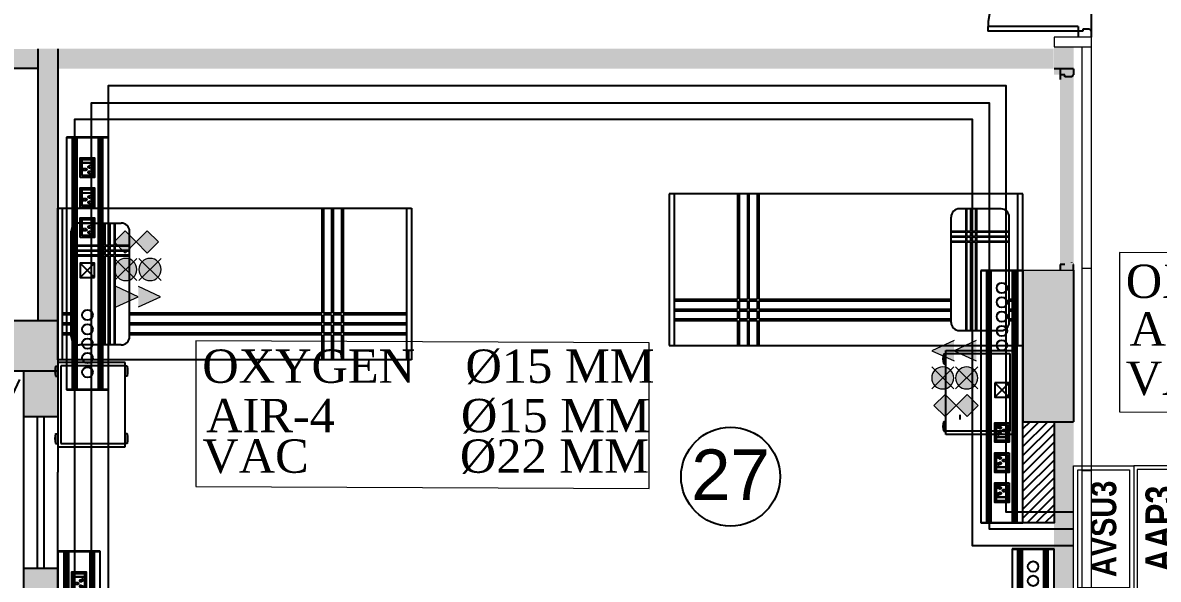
# Model space of a CAD drawing. Header units: metres. Extents: x 11749222 to 11901021, y -3863762 to -3708780.
# Drawn here: x 11789556 to 11796296, y -3795928 to -3792621 of the extents above; entities that cross this region are included whole.
import ezdxf
from ezdxf.enums import TextEntityAlignment as Align

# ---------------------------------------------------------------- set-up
doc = ezdxf.new("R2010")
doc.units = ezdxf.units.M
doc.header["$MEASUREMENT"] = 0
doc.linetypes.add('DASHED2', pattern=[0.375, 0.25, -0.125])
doc.layers.get('0').update_dxf_attribs({"color": 251, "linetype": 'CONTINUOUS'})
for name, color, linetype, lineweight in [('0.0', 251, 'CONTINUOUS', 0), ('MEDI AIR-4', 6, 'CONTINUOUS', 25), ('MEDI O2', 3, 'CONTINUOUS', 25), ('MEDI VAC', 1, 'CONTINUOUS', 25), ('MGPS', 123, 'CONTINUOUS', 13), ('WALL PANEL', 7, 'CONTINUOUS', 15)]:
    doc.layers.add(name, color=color, linetype=linetype, lineweight=lineweight)
for name, color, linetype in [('HATCH', 251, 'CONTINUOUS'), ('HS', 251, 'CONTINUOUS'), ('MEDI AAP', 206, 'CONTINUOUS'), ('MEDI VB', 156, 'CONTINUOUS')]:
    doc.layers.add(name, color=color, linetype=linetype)
doc.styles.add('Scale M 75', font='times.ttf', dxfattribs={"height": 125})
doc.styles.get("Standard").update_dxf_attribs({"font": 'arial.ttf'})
doc.styles.add('STYLE1', font='ARIALNB.TTF')

# ---------------------------------------------------------------- blocks, each defined once
blk = doc.blocks.new('A$C256F265E')
at = {"layer": 'MEDI AAP', "color": 165, "lineweight": 15, "ltscale": 0.8, "true_color": 0x5e67af, "elevation": 381.1}
blk.add_lwpolyline([(0, 0), (750, 0), (750, 308.6), (0, 308.6), (0, 0)], dxfattribs=at)
blk.add_lwpolyline([(728.7, 287.3), (21.3, 287.3), (21.3, 21.3), (728.7, 21.3)], close=True, dxfattribs=at)
at = {"layer": 'MEDI VB', "color": 5, "lineweight": 15, "ltscale": 0.8, "elevation": 381.1}
for points in [[(750, 308.6), (0, 308.6), (0, 665.8), (750, 665.8)], [(725.3, 333.3), (24.7, 333.3), (24.7, 641.1), (725.3, 641.1)]]:
    blk.add_lwpolyline(points, close=True, dxfattribs=at)
at = {"layer": 'MEDI AAP', "color": 165, "lineweight": 15, "true_color": 0x5e67af, "style": 'STYLE1'}
blk.add_text('AAP3', height=168.51, rotation=0, dxfattribs=at).set_placement((375, 154.3, 381.1), align=Align.MIDDLE_CENTER)
at = {"layer": 'MEDI VB', "color": 5, "lineweight": 15, "ltscale": 0.8, "style": 'STYLE1'}
blk.add_text('AVSU3', height=150, rotation=0, dxfattribs=at).set_placement((375, 487.2, 381.1), align=Align.MIDDLE_CENTER)
blk = doc.blocks.new('A$C04586E02')
at = {"layer": 'MEDI AIR-4', "lineweight": 15}
h = blk.add_hatch(color=256, dxfattribs=at)
h.dxf.hatch_style = 1
h.paths.add_polyline_path([(2946, 1220), (1726, 0), (2946, -1220, 0.1989124), (3451, 0, 0.1989124)])
h.paths.add_polyline_path([(1726, 0), (505, -1220, 0.4142136), (2946, -1220)])
h.paths.add_polyline_path([(505, 1220, 0.1989124), (0, 0, 0.1989124), (505, -1220), (1726, 0)])
h.paths.add_polyline_path([(2946, 1220, 0.4142136), (505, 1220), (1726, 0)])
for p, q in [((0, 1726), (3451, -1726)), ((3451, 1726), (0, -1726))]:
    blk.add_line(p, q, dxfattribs=at)
blk.add_circle((1726, 0), 1726, dxfattribs=at)
blk = doc.blocks.new('A$C1A766040')
at = {"layer": 'MEDI VAC', "lineweight": 15}
h = blk.add_hatch(color=256, dxfattribs=at)
h.dxf.hatch_style = 1
h.paths.add_polyline_path([(1726, -1726), (3451, 0), (1726, 1726), (0, 0)])
for p, q in [((1726, 1726), (0, 0)), ((0, 0), (1726, -1726)), ((3451, 0), (1726, 1726)), ((1726, -1726), (3451, 0))]:
    blk.add_line(p, q, dxfattribs=at)
blk = doc.blocks.new('A$C6CEF60F2')
at = {"layer": 'MEDI O2', "lineweight": 15}
h = blk.add_hatch(color=256, dxfattribs=at)
h.dxf.hatch_style = 1
h.paths.add_polyline_path([(0, 1587), (0, -1587), (3451, 0)])
for p, q in [((0, 1587, 0), (3451, 0, 0)), ((3451, 0, 0), (0, -1587, 0))]:
    blk.add_line(p, q, dxfattribs=at)
blk = doc.blocks.new('A$C32ed8d13')
at = {"color": 196, "lineweight": -2, "ltscale": 30}
for p, q in [((1500.3, 250), (0, 250)), ((0, 250), (0, 0)), ((3, 250), (3, 0)), ((1497.3, 215.1), (3, 215.1)), ((1497.3, 211.6), (3, 211.6)), ((1497.3, 202.6), (3, 202.6)), ((1497.3, 0), (1497.3, 250)), ((1500.3, 0), (1500.3, 250)), ((1497.3, 201), (3, 201)), ((1497.3, 191.6), (3, 191.6)), ((1497.3, 188.1), (3, 188.1)), ((990.5, 156.7), (990.5, 93.3)), ((992.1, 156.7), (992.1, 93.3)), ((1011, 156.7), (1011, 93.3)), ((1169.2, 156.7), (1169.2, 93.3)), ((1170.8, 156.7), (1170.8, 93.3)), ((1189.7, 156.7), (1189.7, 93.3)), ((1347.9, 156.7), (1347.9, 93.3)), ((1349.5, 156.7), (1349.5, 93.3)), ((1368.4, 156.7), (1368.4, 93.3)), ((0, 0), (1500.3, 0)), ((1497.3, 61.9), (3, 61.9)), ((1497.3, 58.4), (3, 58.4)), ((1497.3, 49), (3, 49)), ((1497.3, 47.4), (3, 47.4)), ((1497.3, 38.4), (3, 38.4)), ((1497.3, 34.9), (3, 34.9))]:
    blk.add_line(p, q, dxfattribs=at)
for points in [[(667.4, 82.4), (752.4, 82.4), (752.4, 167.4), (667.4, 167.4)], [(914.8, 158.2), (1012.1, 158.2), (1012.1, 91.8), (914.8, 91.8)], [(1093.5, 158.2), (1190.8, 158.2), (1190.8, 91.8), (1093.5, 91.8)], [(1272.2, 158.2), (1369.5, 158.2), (1369.5, 91.8), (1272.2, 91.8)]]:
    blk.add_lwpolyline(points, close=True, dxfattribs=at)
for points in [[(752.4, 167.4), (667.4, 82.4)], [(667.4, 167.4), (752.4, 82.4)], [(904.6, 167.5), (1021.1, 167.5), (1021.1, 82.5), (904.6, 82.5), (904.6, 167.5)], [(990.5, 93.3), (916.4, 93.3), (916.4, 156.7), (990.5, 156.7)], [(992.1, 156.7), (1011, 156.7)], [(1083.3, 167.5), (1199.8, 167.5), (1199.8, 82.5), (1083.3, 82.5), (1083.3, 167.5)], [(1169.2, 93.3), (1095.1, 93.3), (1095.1, 156.7), (1169.2, 156.7)], [(1170.8, 156.7), (1189.7, 156.7)], [(1262, 167.5), (1378.5, 167.5), (1378.5, 82.5), (1262, 82.5), (1262, 167.5)], [(1347.9, 93.3), (1273.8, 93.3), (1273.8, 156.7), (1347.9, 156.7)], [(1349.5, 156.7), (1368.4, 156.7)], [(1011, 93.3), (992.1, 93.3)], [(1189.7, 93.3), (1170.8, 93.3)], [(1368.4, 93.3), (1349.5, 93.3)]]:
    blk.add_lwpolyline(points, dxfattribs=at)
for centre in [(104.2, 125), (189.2, 125), (274.2, 125), (359.2, 125), (444.2, 125)]:
    blk.add_circle(centre, 31, dxfattribs=at)
at = {"color": 196, "lineweight": -2, "ltscale": 30, "extrusion": (-1.18329e-30, -1.33227e-15, -1)}
for centre in [(950.9, 146.9), (1129.6, 146.9), (1308.3, 146.9)]:
    blk.add_ellipse(centre, major_axis=(4.77, 4.77), ratio=1, start_param=2.986247, end_param=8.009328, dxfattribs=at)
at = {"color": 196, "lineweight": -2, "ltscale": 30, "extrusion": (-1.47911e-30, -1.33227e-15, -1)}
for centre in [(950.9, 136), (1129.6, 136), (1308.3, 136)]:
    blk.add_ellipse(centre, major_axis=(-4.77, 4.77), ratio=1, start_param=1.41545, end_param=6.438531, dxfattribs=at)
at = {"color": 196, "lineweight": -2, "ltscale": 30, "extrusion": (-7.88861e-31, -1.33227e-15, -1)}
for centre in [(930.5, 104.2), (1109.2, 104.2), (1287.9, 104.2)]:
    blk.add_ellipse(centre, major_axis=(4.77, 4.77), ratio=1, start_param=0.263361, end_param=5.282755, dxfattribs=at)
at = {"color": 196, "lineweight": -2, "ltscale": 30, "extrusion": (-3.9443e-31, -1.33227e-15, -1)}
for centre in [(934.9, 114.2), (1113.6, 114.2), (1292.3, 114.2)]:
    blk.add_ellipse(centre, major_axis=(-4.77, 4.77), ratio=1, start_param=4.97575, end_param=9.995144, dxfattribs=at)
at = {"color": 196, "lineweight": -2, "ltscale": 30, "extrusion": (6.90253e-31, -1.33227e-15, -1)}
for centre in [(966.8, 114.2), (1145.5, 114.2)]:
    blk.add_ellipse(centre, major_axis=(4.77, 4.77), ratio=1, start_param=2.571226, end_param=7.59062, dxfattribs=at)
at = {"color": 196, "lineweight": -2, "ltscale": 30, "extrusion": (1.97215e-31, -1.33227e-15, -1)}
for centre, start_param, end_param in [((971.3, 104.2), -0.570366, 4.449028), ((1149.9, 104.2), -0.570366, 4.449028), ((1324.2, 114.2), 2.571226, 7.59062), ((1328.6, 104.2), -0.570366, 4.449028)]:
    blk.add_ellipse(centre, major_axis=(4.77, 4.77), ratio=1, start_param=start_param, end_param=end_param, dxfattribs=at)

msp = doc.modelspace()

# ---------------------------------------------------------------- hatches: boundary and pattern name
at = {"ltscale": 500}
for points in [[(11795793.1, -3792764), (11795678.1, -3792764), (11795678.1, -3792706.8), (11795678.1, -3792706.8), (11795678.1, -3792930.2), (11795793.1, -3792930.2)], [(11789648.1, -3792891.8), (11788348.1, -3792891.8), (11788348.1, -3792776.8), (11789763.1, -3792776.8), (11789763.1, -3794391.8), (11789648.1, -3794391.8)], [(11789763.1, -3792776.1), (11789648.1, -3792776.1), (11789648.1, -3794391.8), (11789763.1, -3794391.8)], [(11789648.1, -3792776.1), (11795676.2, -3792776.1), (11795676.2, -3792894.7), (11789648.1, -3792894.7)], [(11789648.1, -3792891.8), (11789648.1, -3792891.8), (11789648.1, -3792776.8), (11789763.1, -3792776.8), (11789763.1, -3794391.8), (11789648.1, -3794391.8)], [(11795713.1, -3794094.2), (11795793.1, -3794094.2), (11795793.1, -3792930.1), (11795713.1, -3792930.1)], [(11795678.1, -3797056.8), (11795678.1, -3797621.8), (11795793.1, -3797621.8), (11795793.1, -3794991.8), (11795678.1, -3794991.8)]]:
    msp.add_hatch(color=256, dxfattribs=at).paths.add_polyline_path(points)
at = {"layer": 'HATCH', "ltscale": 500}
h = msp.add_hatch(color=251, dxfattribs=at)
h.dxf.hatch_style = 1
h.paths.add_polyline_path([(11782733.1, -3820581.8), (11783033.1, -3820581.8), (11783033.1, -3821481.8), (11782733.1, -3821481.8)])
h.paths.add_polyline_path([(11826143.1, -3824446.8), (11827043.1, -3824446.8), (11827043.1, -3824746.8), (11826143.1, -3824746.8)])
h.paths.add_polyline_path([(11800558.1, -3830511.8), (11800858.1, -3830511.8), (11800858.1, -3831411.8), (11800558.1, -3831411.8)])
h.paths.add_polyline_path([(11822943.1, -3830511.8), (11823543.1, -3830511.8), (11823543.1, -3830811.8), (11822943.1, -3830811.8)])
h.paths.add_polyline_path([(11779303.1, -3812391.8), (11780053.1, -3812391.8), (11780053.1, -3812691.8), (11779303.1, -3812691.8)])
h.paths.add_polyline_path([(11779303.1, -3815921.8), (11780203.1, -3815921.8), (11780203.1, -3816221.8), (11779303.1, -3816221.8)])
h.paths.add_polyline_path([(11816284.8, -3830411.8), (11817113.1, -3830411.8), (11817113.1, -3830711.8), (11816284.8, -3830711.8)])
h.paths.add_polyline_path([(11792528.1, -3829811.8), (11792828.1, -3829811.8), (11792828.1, -3830711.8), (11792528.1, -3830711.8)])
h.paths.add_polyline_path([(11786358.1, -3829961.8), (11786658.1, -3829961.8), (11786658.1, -3830711.8), (11786358.1, -3830711.8)])
h.paths.add_polyline_path([(11786033.1, -3830736.8), (11786333.1, -3830736.8), (11786333.1, -3831486.8), (11786033.1, -3831486.8)])
h.paths.add_polyline_path([(11779303.1, -3801521.8), (11780053.1, -3801521.8), (11780053.1, -3801821.8), (11779303.1, -3801821.8)])
h.paths.add_polyline_path([(11826143.1, -3801521.8), (11827043.1, -3801521.8), (11827043.1, -3801821.8), (11826143.1, -3801821.8)])
h.paths.add_polyline_path([(11779203.1, -3820581.8), (11779503.1, -3820581.8), (11779503.1, -3821481.8), (11779203.1, -3821481.8)])
h.paths.add_polyline_path([(11786033.1, -3829961.8), (11786333.1, -3829961.8), (11786333.1, -3830711.8), (11786033.1, -3830711.8)])
h.paths.add_polyline_path([(11826043.1, -3787791.8), (11826343.1, -3787791.8), (11826343.1, -3786813.5), (11826043.1, -3786813.5)])
h.paths.add_polyline_path([(11779303.1, -3808791.8), (11780053.1, -3808791.8), (11780053.1, -3809091.8), (11779303.1, -3809091.8)])
h.paths.add_polyline_path([(11807758.1, -3830511.8), (11808058.1, -3830511.8), (11808058.1, -3831411.8), (11807758.1, -3831411.8)])
h.paths.add_polyline_path([(11826143.1, -3781561.8), (11827043.1, -3781561.8), (11827043.1, -3781861.8), (11826143.1, -3781861.8)])
h.paths.add_polyline_path([(11826143.1, -3797921.8), (11827043.1, -3797921.8), (11827043.1, -3798221.8), (11826143.1, -3798221.8)])
h.paths.add_polyline_path([(11779303.1, -3805191.8), (11780053.1, -3805191.8), (11780053.1, -3805491.8), (11779303.1, -3805491.8)])
h.paths.add_polyline_path([(11811358.1, -3824481.8), (11811658.1, -3824481.8), (11811658.1, -3825381.8), (11811358.1, -3825381.8)])
h.paths.add_polyline_path([(11826143.1, -3805191.8), (11827043.1, -3805191.8), (11827043.1, -3805491.8), (11826143.1, -3805491.8)])
h.paths.add_polyline_path([(11784348.1, -3790791.8), (11784648.1, -3790791.8), (11784648.1, -3791391.8), (11784348.1, -3791391.8)])
h.paths.add_polyline_path([(11779303.1, -3790791.8), (11780203.1, -3790791.8), (11780203.1, -3791091.8), (11779303.1, -3791091.8)])
h.paths.add_polyline_path([(11826143.1, -3790791.8), (11826943.1, -3790791.8), (11826943.1, -3791091.8), (11826143.1, -3791091.8)])
h.paths.add_polyline_path([(11822943.1, -3819521.8), (11823642, -3819521.8), (11823642, -3819821.8), (11822943.1, -3819821.8)])
h.paths.add_polyline_path([(11820113.1, -3830411.8), (11820941.3, -3830411.8), (11820941.3, -3830711.8), (11820113.1, -3830711.8)])
h.paths.add_polyline_path([(11826143.1, -3812391.8), (11827043.1, -3812391.8), (11827043.1, -3812691.8), (11826143.1, -3812691.8)])
h.paths.add_polyline_path([(11784348.1, -3787191.8), (11784648.1, -3787191.8), (11784648.1, -3787791.8), (11784348.1, -3787791.8)])
h.paths.add_polyline_path([(11784673.1, -3787191.8), (11784973.1, -3787191.8), (11784973.1, -3787791.8), (11784673.1, -3787791.8)])
h.paths.add_polyline_path([(11780683.1, -3786891.8), (11780983.1, -3786891.8), (11780983.1, -3787791.8), (11780683.1, -3787791.8)])
h.paths.add_polyline_path([(11826143.1, -3830411.8), (11827043.1, -3830411.8), (11827043.1, -3830711.8), (11826143.1, -3830711.8)])
h.paths.add_polyline_path([(11798793.1, -3779261.8), (11799093.1, -3779261.8), (11799093.1, -3780161.8), (11798793.1, -3780161.8)])
h.paths.add_polyline_path([(11804823.1, -3779261.8), (11805123.1, -3779261.8), (11805123.1, -3780161.8), (11804823.1, -3780161.8)])
h.paths.add_polyline_path([(11782733.1, -3829961.8), (11783033.1, -3829961.8), (11783033.1, -3830711.8), (11782733.1, -3830711.8)])
h.paths.add_polyline_path([(11784673.1, -3790791.8), (11784973.1, -3790791.8), (11784973.1, -3791391.8), (11784673.1, -3791391.8)])
h.paths.add_polyline_path([(11795493.1, -3779261.8), (11795793.1, -3779261.8), (11795793.1, -3780161.8), (11795493.1, -3780161.8)])
h.paths.add_polyline_path([(11780683.1, -3781011.8), (11780983.1, -3781011.8), (11780983.1, -3781761.8), (11780683.1, -3781761.8)])
h.paths.add_polyline_path([(11784348.1, -3794391.8), (11784648.1, -3794391.8), (11784648.1, -3794991.8), (11784348.1, -3794991.8)])
h.paths.add_polyline_path([(11784673.1, -3794991.8), (11784973.1, -3794991.8), (11784973.1, -3794391.8), (11784673.1, -3794391.8)])
h.paths.add_polyline_path([(11782733.1, -3815471.8), (11783033.1, -3815471.8), (11783033.1, -3816221.8), (11782733.1, -3816221.8)])
h.paths.add_polyline_path([(11784348.1, -3781011.8), (11784648.1, -3781011.8), (11784648.1, -3781761.8), (11784348.1, -3781761.8)])
h.paths.add_polyline_path([(11782283.1, -3830736.8), (11783033.1, -3830736.8), (11783033.1, -3831036.8), (11782283.1, -3831036.8)])
h.paths.add_polyline_path([(11811358.1, -3830511.8), (11811658.1, -3830511.8), (11811658.1, -3831411.8), (11811358.1, -3831411.8)])
h.paths.add_polyline_path([(11782733.1, -3824481.8), (11783033.1, -3824481.8), (11783033.1, -3825231.8), (11782733.1, -3825231.8)])
h.paths.add_polyline_path([(11804158.1, -3830511.8), (11804458.1, -3830511.8), (11804458.1, -3831411.8), (11804158.1, -3831411.8)])
h.paths.add_polyline_path([(11826143.1, -3794391.8), (11827043.1, -3794391.8), (11827043.1, -3794691.8), (11826143.1, -3794691.8)])
h.paths.add_polyline_path([(11779303.1, -3797921.8), (11780053.1, -3797921.8), (11780053.1, -3798221.8), (11779303.1, -3798221.8)])
h.paths.add_polyline_path([(11820113.1, -3830736.8), (11820713.1, -3830736.8), (11820713.1, -3831036.8), (11820113.1, -3831036.8)])
h.paths.add_polyline_path([(11779028.1, -3830736.8), (11779778.1, -3830736.8), (11779778.1, -3831036.8), (11779028.1, -3831036.8)])
h.paths.add_polyline_path([(11816513.1, -3830736.8), (11817113.1, -3830736.8), (11817113.1, -3831036.8), (11816513.1, -3831036.8)])
h.paths.add_polyline_path([(11780203.1, -3794391.8), (11779303.1, -3794391.8), (11779303.1, -3794691.8), (11780203.1, -3794691.8)])
h.paths.add_polyline_path([(11792528.1, -3824481.8), (11792828.1, -3824481.8), (11792828.1, -3825381.8), (11792528.1, -3825381.8)])
h.paths.add_polyline_path([(11796958.1, -3830511.8), (11797258.1, -3830511.8), (11797258.1, -3831411.8), (11796958.1, -3831411.8)])
h.paths.add_polyline_path([(11816813.1, -3824481.8), (11817113.1, -3824481.8), (11817113.1, -3825381.8), (11816813.1, -3825381.8)])
h.paths.add_polyline_path([(11826143.1, -3815921.8), (11827043.1, -3815921.8), (11827043.1, -3816221.8), (11826143.1, -3816221.8)])
h.paths.add_polyline_path([(11826143.1, -3821181.8), (11827121.3, -3821181.8), (11827121.3, -3821481.8), (11826143.1, -3821481.8)])
h.paths.add_polyline_path([(11787103.1, -3780861.8), (11787403.1, -3780861.8), (11787403.1, -3781761.8), (11787103.1, -3781761.8)])
edge = h.paths.add_edge_path()
edge.add_line((11807608.1, -3780861.8), (11807608.1, -3781761.8))
edge.add_line((11820113.1, -3821481.8), (11821091.3, -3821481.8))
edge.add_line((11786033.1, -3815471.8), (11786033.1, -3816221.8))
edge.add_line((11807908.1, -3787791.8), (11807908.1, -3786891.8))
edge.add_line((11786333.1, -3825231.8), (11786333.1, -3824481.8))
edge.add_line((11786358.1, -3824481.8), (11786358.1, -3825231.8))
h.paths.add_polyline_path([(11804823.1, -3821181.8), (11805723.1, -3821181.8), (11805723.1, -3821481.8), (11804823.1, -3821481.8)], flags=17)
h.paths.add_polyline_path([(11789463.1, -3820581.8), (11789763.1, -3820581.8), (11789763.1, -3821481.8), (11789463.1, -3821481.8)], flags=17)
h.paths.add_polyline_path([(11786358.1, -3820731.8), (11786658.1, -3820731.8), (11786658.1, -3821481.8), (11786358.1, -3821481.8)], flags=17)
h.paths.add_polyline_path([(11786358.1, -3824481.8), (11786658.1, -3824481.8), (11786658.1, -3825231.8), (11786358.1, -3825231.8)], flags=17)
h.paths.add_polyline_path([(11794814.8, -3821181.8), (11795793.1, -3821181.8), (11795793.1, -3821481.8), (11794814.8, -3821481.8)], flags=17)
h.paths.add_polyline_path([(11796618.9, -3824481.8), (11797597.2, -3824481.8), (11797597.2, -3824781.8), (11796618.9, -3824781.8)], flags=17)
h.paths.add_polyline_path([(11810183.1, -3821181.8), (11811083.1, -3821181.8), (11811083.1, -3821481.8), (11810183.1, -3821481.8)], flags=17)
h.paths.add_polyline_path([(11798793.1, -3821181.8), (11799771.3, -3821181.8), (11799771.3, -3821481.8), (11798793.1, -3821481.8)], flags=17)
h.paths.add_polyline_path([(11816213.1, -3821181.8), (11817113.1, -3821181.8), (11817113.1, -3821481.8), (11816213.1, -3821481.8)], flags=17)
h.paths.add_polyline_path([(11786033.1, -3820731.8), (11786333.1, -3820731.8), (11786333.1, -3821481.8), (11786033.1, -3821481.8)], flags=17)
h.paths.add_polyline_path([(11786033.1, -3824481.8), (11786333.1, -3824481.8), (11786333.1, -3825231.8), (11786033.1, -3825231.8)], flags=17)
h.paths.add_polyline_path([(11810183.1, -3794391.8), (11811083.1, -3794391.8), (11811083.1, -3794691.8), (11810183.1, -3794691.8)], flags=17)
h.paths.add_polyline_path([(11804823.1, -3787191.8), (11805123.1, -3787191.8), (11805123.1, -3787791.8), (11804823.1, -3787791.8)], flags=16)
h.paths.add_polyline_path([(11804823.1, -3801521.8), (11805723.1, -3801521.8), (11805723.1, -3801821.8), (11804823.1, -3801821.8)], flags=17)
h.paths.add_polyline_path([(11801593.1, -3785331.8), (11802193.1, -3785331.8), (11802193.1, -3785631.8), (11801593.1, -3785631.8)], flags=17)
h.paths.add_polyline_path([(11801593.1, -3787491.8), (11802193.1, -3787491.8), (11802193.1, -3787791.8), (11801593.1, -3787791.8)], flags=16)
h.paths.add_polyline_path([(11810183.1, -3815921.8), (11811083.1, -3815921.8), (11811083.1, -3816221.8), (11810183.1, -3816221.8)], flags=17)
h.paths.add_polyline_path([(11786033.1, -3815471.8), (11786333.1, -3815471.8), (11786333.1, -3816221.8), (11786033.1, -3816221.8)], flags=17)
h.paths.add_polyline_path([(11795793.1, -3805491.8), (11794893.1, -3805491.8), (11794893.1, -3805191.8), (11795793.1, -3805191.8)], flags=17)
h.paths.add_polyline_path([(11788863.1, -3812391.8), (11789763.1, -3812391.8), (11789763.1, -3812691.8), (11788863.1, -3812691.8)], flags=17)
h.paths.add_polyline_path([(11795493.1, -3815621.8), (11795793.1, -3815621.8), (11795793.1, -3816521.8), (11795493.1, -3816521.8)], flags=17)
h.paths.add_polyline_path([(11788863.1, -3815921.8), (11789763.1, -3815921.8), (11789763.1, -3816221.8), (11788863.1, -3816221.8)], flags=17)
h.paths.add_polyline_path([(11804823.1, -3812391.8), (11805723.1, -3812391.8), (11805723.1, -3812691.8), (11804823.1, -3812691.8)], flags=17)
h.paths.add_polyline_path([(11786358.1, -3815471.8), (11786658.1, -3815471.8), (11786658.1, -3816221.8), (11786358.1, -3816221.8)], flags=17)
h.paths.add_polyline_path([(11788863.1, -3808791.8), (11789763.1, -3808791.8), (11789763.1, -3809091.8), (11788863.1, -3809091.8)], flags=17)
h.paths.add_polyline_path([(11810183.1, -3797921.8), (11811083.1, -3797921.8), (11811083.1, -3798221.8), (11810183.1, -3798221.8)], flags=17)
h.paths.add_polyline_path([(11810183.1, -3808791.8), (11811083.1, -3808791.8), (11811083.1, -3809091.8), (11810183.1, -3809091.8)], flags=17)
h.paths.add_polyline_path([(11810183.1, -3805191.8), (11811083.1, -3805191.8), (11811083.1, -3805491.8), (11810183.1, -3805491.8)], flags=17)
h.paths.add_polyline_path([(11813683.1, -3819521.8), (11814283.1, -3819521.8), (11814283.1, -3819821.8), (11813683.1, -3819821.8)], flags=17)
h.paths.add_polyline_path([(11820113.1, -3801521.8), (11821013.1, -3801521.8), (11821013.1, -3801821.8), (11820113.1, -3801821.8)], flags=17)
h.paths.add_polyline_path([(11816213.1, -3801521.8), (11817113.1, -3801521.8), (11817113.1, -3801821.8), (11816213.1, -3801821.8)], flags=17)
h.paths.add_polyline_path([(11798793.1, -3808491.8), (11799093.1, -3808491.8), (11799093.1, -3809391.8), (11798793.1, -3809391.8)], flags=17)
h.paths.add_polyline_path([(11804823.1, -3808791.8), (11805723.1, -3808791.8), (11805723.1, -3809091.8), (11804823.1, -3809091.8)], flags=17)
h.paths.add_polyline_path([(11820113.1, -3821181.8), (11821091.3, -3821181.8), (11821091.3, -3821481.8), (11820113.1, -3821481.8)], flags=17)
h.paths.add_polyline_path([(11795493.1, -3808491.8), (11795793.1, -3808491.8), (11795793.1, -3809391.8), (11795493.1, -3809391.8)], flags=17)
h.paths.add_polyline_path([(11816813.1, -3808491.8), (11817113.1, -3808491.8), (11817113.1, -3809391.8), (11816813.1, -3809391.8)], flags=17)
h.paths.add_polyline_path([(11798793.1, -3801521.8), (11799693.1, -3801521.8), (11799693.1, -3801821.8), (11798793.1, -3801821.8)], flags=17)
h.paths.add_polyline_path([(11811910.6, -3787491.8), (11812810.6, -3787491.8), (11812810.6, -3787791.8), (11811910.6, -3787791.8)], flags=17)
h.paths.add_polyline_path([(11816213.1, -3787491.8), (11817113.1, -3787491.8), (11817113.1, -3787791.8), (11816213.1, -3787791.8)], flags=17)
h.paths.add_polyline_path([(11820113.1, -3787491.8), (11821013.1, -3787491.8), (11821013.1, -3787791.8), (11820113.1, -3787791.8)], flags=17)
h.paths.add_polyline_path([(11804823.1, -3805191.8), (11805723.1, -3805191.8), (11805723.1, -3805491.8), (11804823.1, -3805491.8)], flags=17)
h.paths.add_polyline_path([(11798793.1, -3805191.8), (11799693.1, -3805191.8), (11799693.1, -3805491.8), (11798793.1, -3805491.8)], flags=17)
h.paths.add_polyline_path([(11792363.1, -3819521.8), (11792963.1, -3819521.8), (11792963.1, -3819821.8), (11792363.1, -3819821.8)], flags=17)
h.paths.add_polyline_path([(11804823.1, -3794391.8), (11805723.1, -3794391.8), (11805723.1, -3794691.8), (11804823.1, -3794691.8)], flags=17)
h.paths.add_polyline_path([(11788863.1, -3805191.8), (11789763.1, -3805191.8), (11789763.1, -3805491.8), (11788863.1, -3805491.8)], flags=17)
h.paths.add_polyline_path([(11820113.1, -3805191.8), (11821013.1, -3805191.8), (11821013.1, -3805491.8), (11820113.1, -3805491.8)], flags=17)
h.paths.add_polyline_path([(11816213.1, -3805191.8), (11817113.1, -3805191.8), (11817113.1, -3805491.8), (11816213.1, -3805491.8)], flags=17)
h.paths.add_polyline_path([(11820113.1, -3808491.8), (11820413.1, -3808491.8), (11820413.1, -3809391.8), (11820113.1, -3809391.8)], flags=17)
h.paths.add_polyline_path([(11798793.1, -3812091.8), (11799093.1, -3812091.8), (11799093.1, -3812991.8), (11798793.1, -3812991.8)], flags=17)
h.paths.add_polyline_path([(11820113.1, -3815621.8), (11820413.1, -3815621.8), (11820413.1, -3816521.8), (11820113.1, -3816521.8)], flags=17)
h.paths.add_polyline_path([(11804823.1, -3797921.8), (11805723.1, -3797921.8), (11805723.1, -3798221.8), (11804823.1, -3798221.8)], flags=17)
h.paths.add_polyline_path([(11816813.1, -3797621.8), (11817113.1, -3797621.8), (11817113.1, -3798521.8), (11816813.1, -3798521.8)], flags=17)
h.paths.add_polyline_path([(11820113.1, -3797621.8), (11820413.1, -3797621.8), (11820413.1, -3798521.8), (11820113.1, -3798521.8)], flags=17)
h.paths.add_polyline_path([(11794893.1, -3801521.8), (11795793.1, -3801521.8), (11795793.1, -3801821.8), (11794893.1, -3801821.8)], flags=17)
h.paths.add_polyline_path([(11809987.8, -3801521.6), (11811083.1, -3801521.8), (11811083.1, -3801821.8), (11809987.8, -3801821.6)], flags=17)
h.paths.add_polyline_path([(11788863.1, -3801521.8), (11789763.1, -3801521.8), (11789763.1, -3801821.8), (11788863.1, -3801821.8)], flags=17)
h.paths.add_polyline_path([(11803818.9, -3824481.8), (11804797.2, -3824481.8), (11804797.2, -3824781.8), (11803818.9, -3824781.8)], flags=17)
h.paths.add_polyline_path([(11795493.1, -3812091.8), (11795793.1, -3812091.8), (11795793.1, -3812991.8), (11795493.1, -3812991.8)], flags=17)
h.paths.add_polyline_path([(11791348.1, -3781761.8), (11791648.1, -3781761.8), (11791648.1, -3780961.8), (11791348.1, -3780961.8)], flags=17)
h.paths.add_polyline_path([(11820113.1, -3794091.8), (11820413.1, -3794091.8), (11820413.1, -3794991.8), (11820113.1, -3794991.8)], flags=17)
h.paths.add_polyline_path([(11795493.1, -3784731.8), (11795793.1, -3784731.8), (11795793.1, -3785631.8), (11795493.1, -3785631.8)], flags=17)
h.paths.add_polyline_path([(11810183.1, -3790791.8), (11811083.1, -3790791.8), (11811083.1, -3791091.8), (11810183.1, -3791091.8)], flags=17)
h.paths.add_polyline_path([(11804823.1, -3784731.8), (11805123.1, -3784731.8), (11805123.1, -3785631.8), (11804823.1, -3785631.8)], flags=17)
h.paths.add_polyline_path([(11791348.1, -3786891.8), (11791648.1, -3786891.8), (11791648.1, -3787791.8), (11791348.1, -3787791.8)], flags=17)
h.paths.add_polyline_path([(11807608.1, -3786891.8), (11807908.1, -3786891.8), (11807908.1, -3787791.8), (11807608.1, -3787791.8)], flags=16)
h.paths.add_polyline_path([(11788863.1, -3790791.8), (11789763.1, -3790791.8), (11789763.1, -3791091.8), (11788863.1, -3791091.8)], flags=17)
h.paths.add_polyline_path([(11798793.1, -3790791.8), (11799438.1, -3790791.8), (11799438.1, -3791091.8), (11798793.1, -3791091.8)], flags=17)
h.paths.add_polyline_path([(11787103.1, -3786891.8), (11787403.1, -3786891.8), (11787403.1, -3787791.8), (11787103.1, -3787791.8)], flags=17)
h.paths.add_polyline_path([(11816813.1, -3780861.8), (11817113.1, -3780861.8), (11817113.1, -3781761.8), (11816813.1, -3781761.8)], flags=17)
h.paths.add_polyline_path([(11795493.1, -3786891.8), (11795793.1, -3786891.8), (11795793.1, -3787791.8), (11795493.1, -3787791.8)], flags=17)
h.paths.add_polyline_path([(11812210.6, -3780861.8), (11812510.6, -3780861.8), (11812510.6, -3781761.8), (11812210.6, -3781761.8)], flags=17)
h.paths.add_polyline_path([(11820113.1, -3790791.8), (11821013.1, -3790791.8), (11821013.1, -3791091.8), (11820113.1, -3791091.8)], flags=17)
h.paths.add_polyline_path([(11795493.1, -3797621.8), (11795793.1, -3797621.8), (11795793.1, -3798521.8), (11795493.1, -3798521.8)], flags=17)
h.paths.add_polyline_path([(11788863.1, -3794391.8), (11789763.1, -3794391.8), (11789763.1, -3794691.8), (11788863.1, -3794691.8)], flags=17)
h.paths.add_polyline_path([(11807608.1, -3780861.8), (11807908.1, -3780861.8), (11807908.1, -3781761.8), (11807608.1, -3781761.8)], flags=17)
h.paths.add_polyline_path([(11816213.1, -3790791.8), (11817113.1, -3790791.8), (11817113.1, -3791091.8), (11816213.1, -3791091.8)], flags=17)
h.paths.add_polyline_path([(11820113.1, -3780861.8), (11820413.1, -3780861.8), (11820413.1, -3781761.8), (11820113.1, -3781761.8)], flags=17)
h.paths.add_polyline_path([(11807418.9, -3824481.8), (11808397.2, -3824481.8), (11808397.2, -3824781.8), (11807418.9, -3824781.8)], flags=17)
h.paths.add_polyline_path([(11804823.1, -3790791.8), (11805723.1, -3790791.8), (11805723.1, -3791091.8), (11804823.1, -3791091.8)], flags=17)
h.paths.add_polyline_path([(11804823.1, -3815921.8), (11805723.1, -3815921.8), (11805723.1, -3816221.8), (11804823.1, -3816221.8)], flags=17)
h.paths.add_polyline_path([(11798793.1, -3794091.8), (11799093.1, -3794091.8), (11799093.1, -3794991.8), (11798793.1, -3794991.8)], flags=17)
h.paths.add_polyline_path([(11810183.1, -3812391.8), (11811083.1, -3812391.8), (11811083.1, -3812691.8), (11810183.1, -3812691.8)], flags=17)
h.paths.add_polyline_path([(11795493.1, -3794991.8), (11795793.1, -3794991.8), (11795793.1, -3794094.2), (11795493.1, -3794094.2)], flags=17)
h.paths.add_polyline_path([(11816813.1, -3812091.8), (11817113.1, -3812091.8), (11817113.1, -3812991.8), (11816813.1, -3812991.8)], flags=17)
h.paths.add_polyline_path([(11798793.1, -3815621.8), (11799093.1, -3815621.8), (11799093.1, -3816521.8), (11798793.1, -3816521.8)], flags=17)
h.paths.add_polyline_path([(11820113.1, -3812091.8), (11820413.1, -3812091.8), (11820413.1, -3812991.8), (11820113.1, -3812991.8)], flags=17)
h.paths.add_polyline_path([(11794814.8, -3790791.8), (11795793.1, -3790791.8), (11795793.1, -3791091.8), (11794814.8, -3791091.8)], flags=17)
h.paths.add_polyline_path([(11816813.1, -3815621.8), (11817113.1, -3815621.8), (11817113.1, -3816521.8), (11816813.1, -3816521.8)], flags=17)
h.paths.add_polyline_path([(11798793.1, -3797621.8), (11799093.1, -3797621.8), (11799093.1, -3798521.8), (11798793.1, -3798521.8)], flags=17)
h.paths.add_polyline_path([(11788863.1, -3797921.8), (11789763.1, -3797921.8), (11789763.1, -3798221.8), (11788863.1, -3798221.8)], flags=17)
h.paths.add_polyline_path([(11816813.1, -3794091.8), (11817113.1, -3794091.8), (11817113.1, -3794991.8), (11816813.1, -3794991.8)], flags=17)
h.paths.add_polyline_path([(11820413.1, -3824539), (11820113.1, -3824539), (11820113.1, -3825460.1), (11820413.1, -3825460.1)])
at = {"layer": 'HS', "lineweight": -3, "ltscale": 500}
h = msp.add_hatch(color=256, dxfattribs=at)
h.dxf.hatch_style = 1
h.paths.add_polyline_path([(11789563.1, -3800182.8), (11789763.1, -3800182.8), (11789763.1, -3799430.8), (11789563.1, -3799430.8)])
h.paths.add_polyline_path([(11789763.1, -3797505.3), (11789763.1, -3795863.3), (11789563.1, -3795863.3), (11789563.1, -3797505.3)])
h.paths.add_polyline_path([(11789563.1, -3801521.8), (11789563.1, -3801082.8), (11789763.1, -3801082.8), (11789763.1, -3801521.8)])
h.paths.add_polyline_path([(11789563.1, -3797921.8), (11789563.1, -3797505.3), (11789763.1, -3797505.3), (11789763.1, -3797921.8)])
h.paths.add_polyline_path([(11789563.1, -3798221.8), (11789563.1, -3799430.8), (11789763.1, -3799430.8), (11789763.1, -3798221.8)])
h.paths.add_polyline_path([(11789563.1, -3794691.8), (11789563.1, -3794963.3), (11789763.1, -3794963.3), (11789763.1, -3794691.8)])
at = {"layer": 'HS', "ltscale": 500}
h = msp.add_hatch(dxfattribs=at)
h.set_pattern_fill('ANSI31', color=1, scale=300)
h.set_pattern_definition([(45, (256632.894, -4702.85), (-26.5165043, 26.5165043), [])])
h.paths.add_polyline_path([(11795678.1, -3795593), (11795678.1, -3794991.8), (11795493.1, -3794991.8), (11795493.1, -3795593)])

# ---------------------------------------------------------------- linework, layer by layer
at = {"lineweight": 25}
for p, q in [((11795900.2, -3792706.8), (11795900.2, -3791506.8)), ((11795820.2, -3792642.8), (11795284.2, -3792642.8)), ((11795848.2, -3792670.8), (11795284.2, -3792670.8)), ((11795820.2, -3792642.8), (11795820.2, -3792706.8)), ((11795848.2, -3792658.8), (11795848.2, -3792670.8)), ((11795888.2, -3792658.8), (11795848.2, -3792658.8)), ((11795888.2, -3792658.8), (11795888.2, -3792660.8)), ((11795900.2, -3792670.8), (11795898.2, -3792670.8)), ((11795900.2, -3792706.8), (11795900.2, -3792670.8)), ((11789648.1, -3794391.8), (11789648.1, -3792776.1)), ((11789763.1, -3792776.1), (11789763.1, -3795291.8)), ((11788339.5, -3792893.3), (11789648.1, -3792891.8)), ((11795793.1, -3792894.2), (11795678.1, -3792894.2)), ((11795713.1, -3792894.2), (11795713.1, -3792958.2)), ((11795793.1, -3792894.2), (11795793.1, -3792930.2)), ((11795741.1, -3792930.2), (11795713.1, -3792930.2)), ((11795741.1, -3792942.2), (11795741.1, -3792930.2)), ((11795781.1, -3792942.2), (11795741.1, -3792942.2)), ((11795781.1, -3792942.2), (11795781.1, -3792940.2)), ((11795793.1, -3792930.2), (11795791.1, -3792930.2)), ((11795493.1, -3793638.8), (11793393.1, -3793638.8)), ((11793393.1, -3793638.8), (11793393.1, -3794538.8)), ((11793422.6, -3793638.8), (11793422.6, -3794538.8)), ((11795463.5, -3794538.8), (11795463.5, -3793638.8)), ((11795493.1, -3794538.8), (11795493.1, -3793638.8)), ((11789763.1, -3793723.2), (11791863.1, -3793723.2)), ((11789763.1, -3794623.2), (11789763.1, -3793723.2)), ((11789792.6, -3794623.2), (11789792.6, -3793723.2)), ((11791833.5, -3793723.2), (11791833.5, -3794623.2)), ((11791863.1, -3793723.2), (11791863.1, -3794623.2)), ((11795066.2, -3794401.5), (11795066.2, -3793776.2)), ((11795362.8, -3793727), (11795115.4, -3793727)), ((11795412, -3794401.5), (11795412, -3793776.2)), ((11789893.3, -3793811.3), (11790140.7, -3793811.3)), ((11789844.1, -3794485.9), (11789844.1, -3793860.6)), ((11790189.9, -3794485.9), (11790189.9, -3793860.6)), ((11795781.1, -3794046.2), (11795781.1, -3794048.2)), ((11795741.1, -3794058.2), (11795713.1, -3794058.2)), ((11795713.1, -3794058.2), (11795713.1, -3794094.2)), ((11795793.1, -3794058.2), (11795791.1, -3794058.2)), ((11795793.1, -3794094.2), (11795793.1, -3794058.2)), ((11789763.1, -3794391.8), (11787018.1, -3794391.8)), ((11795115.4, -3794450.7), (11795362.8, -3794450.7)), ((11790140.7, -3794535.1), (11789893.3, -3794535.1)), ((11793393.1, -3794538.8), (11795493.1, -3794538.8)), ((11795022.8, -3794588.7), (11795035, -3794588.7)), ((11795022.8, -3794588.7), (11795022.8, -3794647.8)), ((11795035, -3795067.7), (11795035, -3794567.7)), ((11795035, -3794567.7), (11795435, -3794567.7)), ((11795035, -3794587.4), (11795415.3, -3794587.4)), ((11795415.3, -3794587.4), (11795415.3, -3795048)), ((11795435, -3794567.7), (11795435, -3795067.7)), ((11795447.1, -3794588.7), (11795435, -3794588.7)), ((11795447.1, -3794588.7), (11795447.1, -3794647.8)), ((11791863.1, -3794623.2), (11789763.1, -3794623.2)), ((11790163.1, -3794640.7), (11789763.1, -3794640.7)), ((11789763.1, -3794640.7), (11789763.1, -3795140.7)), ((11789782.8, -3794660.4), (11789782.8, -3795121)), ((11790163.1, -3794660.4), (11789782.8, -3794660.4)), ((11790163.1, -3795140.7), (11790163.1, -3794640.7)), ((11795022.8, -3794647.8), (11795035, -3794647.8)), ((11795447.1, -3794647.8), (11795435, -3794647.8)), ((11789763.1, -3794691.8), (11787404.5, -3794691.8)), ((11789563.1, -3797921.8), (11789563.1, -3794691.8)), ((11789750.9, -3794661.8), (11789750.9, -3794720.9)), ((11789750.9, -3794661.8), (11789763.1, -3794661.8)), ((11789750.9, -3794720.9), (11789763.1, -3794720.9)), ((11790175.2, -3794661.8), (11790163.1, -3794661.8)), ((11790175.2, -3794720.9), (11790163.1, -3794720.9)), ((11790175.2, -3794661.8), (11790175.2, -3794720.9)), ((11789643.1, -3795828.3), (11789643.1, -3794963.3)), ((11789683.1, -3795828.3), (11789683.1, -3794963.3)), ((11795022.8, -3794989.7), (11795035, -3794989.7)), ((11795022.8, -3794989.7), (11795022.8, -3795048.8)), ((11795119, -3794950.1), (11795119, -3794978.1)), ((11795447.1, -3794989.7), (11795435, -3794989.7)), ((11795447.1, -3794989.7), (11795447.1, -3795048.8)), ((11789750.9, -3795062.8), (11789750.9, -3795121.9)), ((11789750.9, -3795062.8), (11789763.1, -3795062.8)), ((11790175.2, -3795062.8), (11790163.1, -3795062.8)), ((11790175.2, -3795062.8), (11790175.2, -3795121.9)), ((11795022.8, -3795048.8), (11795035, -3795048.8)), ((11795415.3, -3795048), (11795035, -3795048)), ((11795447.1, -3795048.8), (11795435, -3795048.8)), ((11789750.9, -3795121.9), (11789763.1, -3795121.9)), ((11789782.8, -3795121), (11790163.1, -3795121)), ((11790175.2, -3795121.9), (11790163.1, -3795121.9)), ((11795435, -3795067.7), (11795035, -3795067.7)), ((11789763.1, -3795140.7), (11790163.1, -3795140.7)), ((11789763.1, -3795828.3), (11789763.1, -3795315.8)), ((11789643.1, -3795863.3), (11789643.1, -3795828.3)), ((11789683.1, -3795863.3), (11789683.1, -3795828.3))]:
    msp.add_line(p, q, dxfattribs=at)
at = {"lineweight": 25, "ltscale": 0.75}
for p, q in [((11793797.9, -3793638.8), (11793797.9, -3794263.2)), ((11793807.8, -3793638.8), (11793807.8, -3794263.2)), ((11793857, -3793638.8), (11793857, -3794263.2)), ((11793866.8, -3793638.8), (11793866.8, -3794263.2)), ((11793916.1, -3793638.8), (11793916.1, -3794263.2)), ((11793925.9, -3793638.8), (11793925.9, -3794263.2)), ((11791330.2, -3793723.2), (11791330.2, -3794347.6)), ((11791340.1, -3793723.2), (11791340.1, -3794347.6)), ((11791389.3, -3793723.2), (11791389.3, -3794347.6)), ((11791399.1, -3793723.2), (11791399.1, -3794347.6)), ((11791448.3, -3793723.2), (11791448.3, -3794347.6)), ((11791458.2, -3793723.2), (11791458.2, -3794347.6)), ((11795153.1, -3793727), (11795153.1, -3793859.7)), ((11795158, -3793727), (11795158, -3793859.7)), ((11795182.6, -3793727), (11795182.6, -3793859.7)), ((11795187.5, -3793727), (11795187.5, -3793859.7)), ((11795212.1, -3793727), (11795212.1, -3793859.7)), ((11795217, -3793727), (11795217, -3793859.7)), ((11790039.1, -3793811.3), (11790039.1, -3793944.1)), ((11790044, -3793811.3), (11790044, -3793944.1)), ((11790068.6, -3793811.3), (11790068.6, -3793944.1)), ((11790073.5, -3793811.3), (11790073.5, -3793944.1)), ((11790098.1, -3793811.3), (11790098.1, -3793944.1)), ((11790103.1, -3793811.3), (11790103.1, -3793944.1)), ((11795066.2, -3793859.7), (11795153.1, -3793859.7)), ((11795066.2, -3793864.6), (11795153.1, -3793864.6)), ((11795066.2, -3793889.3), (11795153.1, -3793889.3)), ((11795066.2, -3793894.2), (11795153.1, -3793894.2)), ((11795066.2, -3793918.8), (11795153.1, -3793918.8)), ((11795153.1, -3793864.6), (11795153.1, -3793889.3)), ((11795153.1, -3793894.2), (11795153.1, -3793918.8)), ((11795158, -3793859.7), (11795182.6, -3793859.7)), ((11795158, -3793864.6), (11795182.6, -3793864.6)), ((11795158, -3793864.6), (11795158, -3793889.3)), ((11795158, -3793889.3), (11795182.6, -3793889.3)), ((11795158, -3793894.2), (11795158, -3793918.8)), ((11795158, -3793894.2), (11795182.6, -3793894.2)), ((11795158, -3793918.8), (11795182.6, -3793918.8)), ((11795182.6, -3793864.6), (11795182.6, -3793889.3)), ((11795182.6, -3793894.2), (11795182.6, -3793918.8)), ((11795187.5, -3793859.7), (11795212.1, -3793859.7)), ((11795187.5, -3793864.6), (11795212.1, -3793864.6)), ((11795187.5, -3793864.6), (11795187.5, -3793889.3)), ((11795187.5, -3793889.3), (11795212.1, -3793889.3)), ((11795187.5, -3793894.2), (11795187.5, -3793918.8)), ((11795187.5, -3793894.2), (11795212.1, -3793894.2)), ((11795187.5, -3793918.8), (11795212.1, -3793918.8)), ((11795212.1, -3793864.6), (11795212.1, -3793889.3)), ((11795212.1, -3793894.2), (11795212.1, -3793918.8)), ((11795217, -3793859.7), (11795412, -3793859.7)), ((11795217, -3793864.6), (11795412, -3793864.6)), ((11795217, -3793864.6), (11795217, -3793889.3)), ((11795217, -3793889.3), (11795412, -3793889.3)), ((11795217, -3793894.2), (11795412, -3793894.2)), ((11795217, -3793894.2), (11795217, -3793918.8)), ((11795217, -3793918.8), (11795412, -3793918.8)), ((11790039.1, -3793944.1), (11789844.1, -3793944.1)), ((11790039.1, -3793949), (11789844.1, -3793949)), ((11790039.1, -3793973.6), (11789844.1, -3793973.6)), ((11790039.1, -3793978.6), (11789844.1, -3793978.6)), ((11790039.1, -3793949), (11790039.1, -3793973.6)), ((11790039.1, -3793978.6), (11790039.1, -3794003.2)), ((11790068.6, -3793944.1), (11790044, -3793944.1)), ((11790068.6, -3793949), (11790044, -3793949)), ((11790044, -3793949), (11790044, -3793973.6)), ((11790068.6, -3793973.6), (11790044, -3793973.6)), ((11790068.6, -3793978.6), (11790044, -3793978.6)), ((11790044, -3793978.6), (11790044, -3794003.2)), ((11790068.6, -3793949), (11790068.6, -3793973.6)), ((11790068.6, -3793978.6), (11790068.6, -3794003.2)), ((11790098.1, -3793944.1), (11790073.5, -3793944.1)), ((11790098.1, -3793949), (11790073.5, -3793949)), ((11790073.5, -3793949), (11790073.5, -3793973.6)), ((11790098.1, -3793973.6), (11790073.5, -3793973.6)), ((11790073.5, -3793978.6), (11790073.5, -3794003.2)), ((11790098.1, -3793978.6), (11790073.5, -3793978.6)), ((11790098.1, -3793949), (11790098.1, -3793973.6)), ((11790098.1, -3793978.6), (11790098.1, -3794003.2)), ((11790189.9, -3793944.1), (11790103.1, -3793944.1)), ((11790103.1, -3793949), (11790103.1, -3793973.6)), ((11790189.9, -3793949), (11790103.1, -3793949)), ((11790189.9, -3793973.6), (11790103.1, -3793973.6)), ((11790103.1, -3793978.6), (11790103.1, -3794003.2)), ((11790189.9, -3793978.6), (11790103.1, -3793978.6)), ((11795066.2, -3793923.7), (11795153.1, -3793923.7)), ((11795153.1, -3793923.7), (11795153.1, -3794450.7)), ((11795158, -3793923.7), (11795158, -3794450.7)), ((11795158, -3793923.7), (11795182.6, -3793923.7)), ((11795182.6, -3793923.7), (11795182.6, -3794450.7)), ((11795187.5, -3793923.7), (11795187.5, -3794450.7)), ((11795187.5, -3793923.7), (11795212.1, -3793923.7)), ((11795212.1, -3793923.7), (11795212.1, -3794450.7)), ((11795217, -3793923.7), (11795412, -3793923.7)), ((11795217, -3793923.7), (11795217, -3794450.7)), ((11790039.1, -3794003.2), (11789844.1, -3794003.2)), ((11790039.1, -3794008.1), (11789844.1, -3794008.1)), ((11790039.1, -3794008.1), (11790039.1, -3794535.1)), ((11790068.6, -3794003.2), (11790044, -3794003.2)), ((11790068.6, -3794008.1), (11790044, -3794008.1)), ((11790044, -3794008.1), (11790044, -3794535.1)), ((11790068.6, -3794008.1), (11790068.6, -3794535.1)), ((11790098.1, -3794003.2), (11790073.5, -3794003.2)), ((11790073.5, -3794008.1), (11790073.5, -3794535.1)), ((11790098.1, -3794008.1), (11790073.5, -3794008.1)), ((11790098.1, -3794008.1), (11790098.1, -3794535.1)), ((11790189.9, -3794003.2), (11790103.1, -3794003.2)), ((11790189.9, -3794008.1), (11790103.1, -3794008.1)), ((11790103.1, -3794008.1), (11790103.1, -3794535.1)), ((11793422.6, -3794263.2), (11793797.9, -3794263.2)), ((11793422.6, -3794273.1), (11793797.9, -3794273.1)), ((11793422.6, -3794322.3), (11793797.9, -3794322.3)), ((11793797.9, -3794273.1), (11793797.9, -3794322.3)), ((11793807.8, -3794263.2), (11793857, -3794263.2)), ((11793807.8, -3794273.1), (11793857, -3794273.1)), ((11793807.8, -3794273.1), (11793807.8, -3794322.3)), ((11793807.8, -3794322.3), (11793857, -3794322.3)), ((11793857, -3794273.1), (11793857, -3794322.3)), ((11793866.8, -3794263.2), (11793916.1, -3794263.2)), ((11793866.8, -3794273.1), (11793916.1, -3794273.1)), ((11793866.8, -3794273.1), (11793866.8, -3794322.3)), ((11793866.8, -3794322.3), (11793916.1, -3794322.3)), ((11793916.1, -3794273.1), (11793916.1, -3794322.3)), ((11793925.9, -3794263.2), (11795066.2, -3794263.2)), ((11793925.9, -3794273.1), (11795066.2, -3794273.1)), ((11793925.9, -3794273.1), (11793925.9, -3794322.3)), ((11793925.9, -3794322.3), (11795066.2, -3794322.3)), ((11795412, -3794263.2), (11795463.5, -3794263.2)), ((11795412, -3794273.1), (11795463.5, -3794273.1)), ((11795412, -3794322.3), (11795463.5, -3794322.3)), ((11789844.1, -3794347.6), (11789792.6, -3794347.6)), ((11789844.1, -3794357.5), (11789792.6, -3794357.5)), ((11791330.2, -3794347.6), (11790189.9, -3794347.6)), ((11791330.2, -3794357.5), (11790189.9, -3794357.5)), ((11791330.2, -3794357.5), (11791330.2, -3794406.7)), ((11791389.3, -3794347.6), (11791340.1, -3794347.6)), ((11791389.3, -3794357.5), (11791340.1, -3794357.5)), ((11791340.1, -3794357.5), (11791340.1, -3794406.7)), ((11791389.3, -3794357.5), (11791389.3, -3794406.7)), ((11791448.3, -3794347.6), (11791399.1, -3794347.6)), ((11791448.3, -3794357.5), (11791399.1, -3794357.5)), ((11791399.1, -3794357.5), (11791399.1, -3794406.7)), ((11791448.3, -3794357.5), (11791448.3, -3794406.7)), ((11791833.5, -3794347.6), (11791458.2, -3794347.6)), ((11791833.5, -3794357.5), (11791458.2, -3794357.5)), ((11791458.2, -3794357.5), (11791458.2, -3794406.7)), ((11793422.6, -3794332.1), (11793797.9, -3794332.1)), ((11793422.6, -3794381.4), (11793797.9, -3794381.4)), ((11793797.9, -3794332.1), (11793797.9, -3794381.4)), ((11793807.8, -3794332.1), (11793857, -3794332.1)), ((11793807.8, -3794332.1), (11793807.8, -3794381.4)), ((11793807.8, -3794381.4), (11793857, -3794381.4)), ((11793857, -3794332.1), (11793857, -3794381.4)), ((11793866.8, -3794332.1), (11793916.1, -3794332.1)), ((11793866.8, -3794332.1), (11793866.8, -3794381.4)), ((11793866.8, -3794381.4), (11793916.1, -3794381.4)), ((11793916.1, -3794332.1), (11793916.1, -3794381.4)), ((11793925.9, -3794332.1), (11795066.2, -3794332.1)), ((11793925.9, -3794332.1), (11793925.9, -3794381.4)), ((11793925.9, -3794381.4), (11795066.2, -3794381.4)), ((11795412, -3794332.1), (11795463.5, -3794332.1)), ((11795412, -3794381.4), (11795463.5, -3794381.4)), ((11789844.1, -3794406.7), (11789792.6, -3794406.7)), ((11789844.1, -3794416.5), (11789792.6, -3794416.5)), ((11791330.2, -3794406.7), (11790189.9, -3794406.7)), ((11791330.2, -3794416.5), (11790189.9, -3794416.5)), ((11791330.2, -3794416.5), (11791330.2, -3794465.7)), ((11791389.3, -3794406.7), (11791340.1, -3794406.7)), ((11791389.3, -3794416.5), (11791340.1, -3794416.5)), ((11791340.1, -3794416.5), (11791340.1, -3794465.7)), ((11791389.3, -3794416.5), (11791389.3, -3794465.7)), ((11791448.3, -3794406.7), (11791399.1, -3794406.7)), ((11791448.3, -3794416.5), (11791399.1, -3794416.5)), ((11791399.1, -3794416.5), (11791399.1, -3794465.7)), ((11791448.3, -3794416.5), (11791448.3, -3794465.7)), ((11791833.5, -3794406.7), (11791458.2, -3794406.7)), ((11791833.5, -3794416.5), (11791458.2, -3794416.5)), ((11791458.2, -3794416.5), (11791458.2, -3794465.7)), ((11793422.6, -3794391.2), (11793797.9, -3794391.2)), ((11793797.9, -3794391.2), (11793797.9, -3794538.8)), ((11793807.8, -3794391.2), (11793857, -3794391.2)), ((11793807.8, -3794391.2), (11793807.8, -3794538.8)), ((11793857, -3794391.2), (11793857, -3794538.8)), ((11793866.8, -3794391.2), (11793916.1, -3794391.2)), ((11793866.8, -3794391.2), (11793866.8, -3794538.8)), ((11793916.1, -3794391.2), (11793916.1, -3794538.8)), ((11793925.9, -3794391.2), (11795066.2, -3794391.2)), ((11793925.9, -3794391.2), (11793925.9, -3794538.8)), ((11795412, -3794391.2), (11795463.5, -3794391.2)), ((11789844.1, -3794465.7), (11789792.6, -3794465.7)), ((11789844.1, -3794475.6), (11789792.6, -3794475.6)), ((11791330.2, -3794465.7), (11790189.9, -3794465.7)), ((11791330.2, -3794475.6), (11790189.9, -3794475.6)), ((11791330.2, -3794475.6), (11791330.2, -3794623.2)), ((11791389.3, -3794465.7), (11791340.1, -3794465.7)), ((11791389.3, -3794475.6), (11791340.1, -3794475.6)), ((11791340.1, -3794475.6), (11791340.1, -3794623.2)), ((11791389.3, -3794475.6), (11791389.3, -3794623.2)), ((11791448.3, -3794465.7), (11791399.1, -3794465.7)), ((11791448.3, -3794475.6), (11791399.1, -3794475.6)), ((11791399.1, -3794475.6), (11791399.1, -3794623.2)), ((11791448.3, -3794475.6), (11791448.3, -3794623.2)), ((11791833.5, -3794465.7), (11791458.2, -3794465.7)), ((11791833.5, -3794475.6), (11791458.2, -3794475.6)), ((11791458.2, -3794475.6), (11791458.2, -3794623.2))]:
    msp.add_line(p, q, dxfattribs=at)
at = {"lineweight": 25, "ltscale": 500}
for p, q in [((11795493.1, -3794091.8), (11795493.1, -3794991.8)), ((11795793.1, -3794091.8), (11795793.1, -3794991.8)), ((11789763.1, -3794963.3), (11789563.1, -3794963.3)), ((11795493.1, -3794991.8), (11795793.1, -3794991.8)), ((11789763.1, -3797921.8), (11789763.1, -3795291.8)), ((11789763.1, -3795863.3), (11789563.1, -3795863.3))]:
    msp.add_line(p, q, dxfattribs=at)
at = {"linetype": 'DASHED2', "lineweight": 25, "ltscale": 1500}
msp.add_line((11779503.1, -3815921.8), (11789563.1, -3794691.8), dxfattribs=at)
at = {"color": 1, "ltscale": 500}
msp.add_lwpolyline([(11795493.1, -3794991.8), (11795678.1, -3794991.8), (11795678.1, -3795593), (11795493.1, -3795593)], close=True, dxfattribs=at)
at = {"lineweight": -3, "ltscale": 500}
msp.add_circle((11793757.3, -3795318.2), 293.8, dxfattribs=at)
for centre, radius, start, end in [((11795848.2, -3792670.8), 564, 90, 180), ((11795888.2, -3792670.8), 10, 0, 90), ((11795781.1, -3792930.2), 10, 270, 0), ((11795115.4, -3793776.2), 49.2, 90.00001, 180.00001), ((11795362.8, -3793776.2), 49.2, 0.00001, 90.00001), ((11789893.3, -3793860.6), 49.2, 89.99999, 179.99999), ((11790140.7, -3793860.6), 49.2, 359.99999, 89.99999), ((11795115.4, -3794401.5), 49.2, 180.00001, 270.00001), ((11795362.8, -3794401.5), 49.2, 270.00001, 0.00001), ((11789893.3, -3794485.9), 49.2, 179.99999, 269.99999), ((11790140.7, -3794485.9), 49.2, 269.99999, 359.99999), ((11795109, -3794618.3), 91.1, 161.07537, 198.92466), ((11795361, -3794618.3), 91.1, 341.07537, 18.92466), ((11789837.1, -3794691.3), 91.1, 161.07534, 198.92463), ((11790089.1, -3794691.3), 91.1, 341.07534, 18.92463), ((11795109, -3795019.3), 91.1, 161.07537, 198.92466), ((11795361, -3795019.3), 91.1, 341.07537, 18.92466), ((11789837.1, -3795092.3), 91.1, 161.07534, 198.92463), ((11790089.1, -3795092.3), 91.1, 341.07534, 18.92463)]:
    msp.add_arc(centre, radius, start, end)
at = {"layer": '0.0', "ltscale": 500}
msp.add_line((11795493.1, -3794091.8), (11795793.1, -3794091.8), dxfattribs=at)
at = {"layer": 'MEDI AIR-4'}
msp.add_lwpolyline([(11790880.3, -3806941.8), (11789963.1, -3806941.8), (11789963.1, -3793096.8), (11795293.1, -3793096.8), (11795293.1, -3795628.5), (11795793.1, -3795628.5)], dxfattribs=at)
at = {"layer": 'MEDI O2', "ltscale": 500}
msp.add_lwpolyline([(11795793.1, -3795728.5), (11795193.1, -3795728.5), (11795193.1, -3793196.8), (11789863.1, -3793196.8), (11789863.1, -3807041.8), (11790880.3, -3807041.8)], dxfattribs=at)
at = {"layer": 'MEDI VAC'}
msp.add_lwpolyline([(11795793.1, -3795528.5), (11795393.1, -3795528.5), (11795393.1, -3792996.8), (11790063.1, -3792996.8), (11790063.1, -3806841.8), (11790880.3, -3806841.8)], dxfattribs=at)
at = {"layer": 'MGPS', "color": 206, "lineweight": 9}
for points in [[(11798756.2, -3793997.1), (11796065.6, -3793986.2), (11796065.6, -3794933), (11798756.2, -3794944)], [(11793274.3, -3794523.1), (11790583.7, -3794512.1), (11790583.7, -3795377.1), (11793274.3, -3795388.1)]]:
    msp.add_lwpolyline(points, close=True, dxfattribs=at)
at = {"layer": 'WALL PANEL', "color": 150, "lineweight": 15}
msp.add_lwpolyline([(11795900.2, -3792706.8), (11795678.1, -3792706.8), (11795678.1, -3792764), (11795900.2, -3792764)], close=True, dxfattribs=at)
for points in [[(11795900.2, -3792706.8), (11795843.1, -3792706.8)], [(11795843.1, -3792764), (11795843.1, -3794082)], [(11795900.2, -3794082), (11795900.2, -3792714)], [(11795843.1, -3794082), (11795843.1, -3796482.1), (11795900.2, -3796482.1), (11795900.2, -3794082)], [(11795900.2, -3794082), (11795843.1, -3794082)], [(11795843.1, -3795282.1), (11795900.2, -3795282.1)], [(11795900.2, -3795282.1), (11795843.1, -3795282.1)]]:
    msp.add_lwpolyline(points, dxfattribs=at)

# ---------------------------------------------------------------- block references
at = {"layer": 'MEDI AIR-4', "xscale": -0.03811700942077248, "yscale": 0.03811700942077249, "zscale": 0.03811700942077251}
for p, rotation in [((11790101.2, -3794087.4, 381.1), 180), ((11790245.6, -3794087.4, 381.1), 180), ((11795082.9, -3794731.6, 381.1), 359.999999989787), ((11795224.4, -3794731.6, 381.1), 359.999999989787)]:
    msp.add_blockref('A$C04586E02', p, dxfattribs=dict(at, rotation=rotation))
at = {"layer": 'MEDI O2', "ltscale": 500}
for p, rotation in [((11790065, -3794802), 90), ((11795243.1, -3794093.1), 270), ((11790015, -3797261.3), 89.99999999999999), ((11795428.1, -3795748), 270)]:
    msp.add_blockref('A$C32ed8d13', p, dxfattribs=dict(at, rotation=rotation))
at = {"layer": 'MEDI O2', "xscale": -0.03811700942077248, "yscale": 0.03811700942077249, "zscale": 0.03811700942077251}
for p, rotation in [((11790110.3, -3794248.9, 381.1), 180), ((11790241.9, -3794248.9, 381.1), 180), ((11795083.8, -3794570, 381.1), 359.999999989787), ((11795215.3, -3794570, 381.1), 359.999999989787)]:
    msp.add_blockref('A$C6CEF60F2', p, dxfattribs=dict(at, rotation=rotation))
at = {"layer": 'MEDI O2', "ltscale": 1000, "rotation": 90}
msp.add_blockref('A$C256F265E', (11796458.9, -3796003.5, -381.1), dxfattribs=at)
at = {"layer": 'MEDI VAC', "xscale": -0.03811700942077248, "yscale": 0.03811700942077249, "zscale": 0.03811700942077251}
for p, rotation in [((11790097.6, -3793923.6, 381.1), 180), ((11790229.1, -3793923.6, 381.1), 180), ((11795096.5, -3794895.3, 381.1), 359.999999989787), ((11795228.1, -3794895.3, 381.1), 359.999999989787)]:
    msp.add_blockref('A$C1A766040', p, dxfattribs=dict(at, rotation=rotation))

# ---------------------------------------------------------------- texts
at = {"lineweight": 20}
msp.add_text('27', height=300, dxfattribs=at).set_placement((11793524.1, -3795456.5))
at = {"layer": 'MGPS', "color": 7, "lineweight": 9, "style": 'Scale M 75'}
for s, p in [('OXYGEN    Ø28 MM', (11796103.4, -3794256.3)), ('AIR-4          Ø28 MM', (11796126.2, -3794540.6)), ('OXYGEN    Ø15 MM', (11790621.5, -3794760.7)), ('VAC            Ø28 MM', (11796103.5, -3794832.3)), ('AIR-4          Ø15 MM', (11790644.2, -3795054)), ('VAC            Ø22 MM', (11790621.5, -3795294.9))]:
    msp.add_text(s, height=198.117, rotation=0, dxfattribs=at).set_placement(p)

doc.saveas('drawing.dxf')
